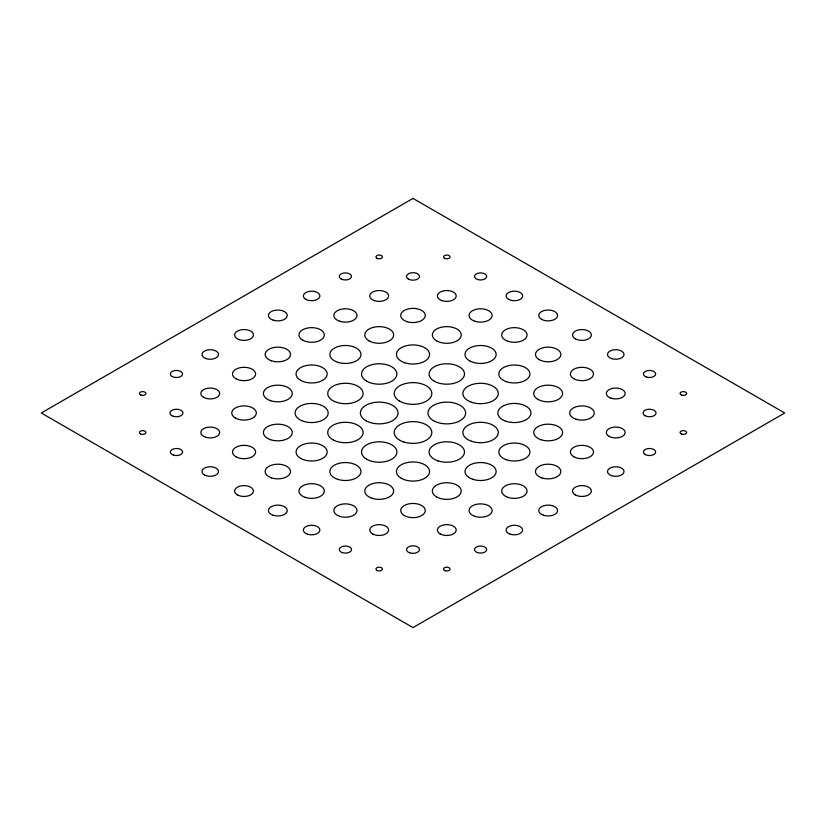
<?xml version="1.0" encoding="UTF-8"?>
<svg xmlns="http://www.w3.org/2000/svg" width="826" height="826" viewBox="0 0 826 826"><rect width="100%" height="100%" fill="white"/><g stroke="black" fill="none" stroke-linecap="round" stroke-linejoin="round"><path stroke-width="1.24" d="M413 198.405L41.3 413L413 627.595L784.7 413L413 198.405M141.04 395.127A3.273 1.889 0 0 0 145.944 393.496A3.273 1.889 0 0 0 141.04 391.854A3.273 1.889 0 0 0 141.04 395.127M172.118 376.491A6.143 3.552 0 0 0 182.401 374.901A6.143 3.552 0 0 0 174.875 370.554A6.143 3.552 0 0 0 172.118 376.491M206.118 358.608A8.281 4.78 0 0 0 218.529 354.478A8.281 4.78 0 0 0 206.118 350.338A8.281 4.78 0 0 0 206.118 358.608M239.344 339.672A9.416 5.431 0 0 0 253.458 334.964A9.416 5.431 0 0 0 239.344 330.255A9.416 5.431 0 0 0 239.344 339.672M273.127 320.158A9.416 5.431 0 0 0 287.252 315.46A9.416 5.431 0 0 0 273.127 310.752A9.416 5.431 0 0 0 273.127 320.158M305.775 299.322A8.281 4.78 0 0 0 319.621 297.184A8.281 4.78 0 0 0 309.482 291.33A8.281 4.78 0 0 0 305.775 299.322M341.076 278.94A6.143 3.552 0 0 0 351.349 277.35A6.143 3.552 0 0 0 343.833 273.014A6.143 3.552 0 0 0 341.076 278.94M376.893 258.259A3.273 1.889 0 0 0 382.366 257.413A3.273 1.889 0 0 0 378.36 255.11A3.273 1.889 0 0 0 376.893 258.259M140.358 433.846A3.273 1.889 0 0 0 145.83 433A3.273 1.889 0 0 0 141.824 430.687A3.273 1.889 0 0 0 140.358 433.846M173.192 416.273A6.536 3.779 0 0 0 183 413A6.536 3.779 0 0 0 173.192 409.727A6.536 3.779 0 0 0 173.192 416.273M203.599 397.337A9.416 5.431 0 0 0 219.344 394.9A9.416 5.431 0 0 0 207.822 388.241A9.416 5.431 0 0 0 203.599 397.337M235.885 378.7A11.543 6.67 0 0 0 255.203 375.706A11.543 6.67 0 0 0 241.058 367.539A11.543 6.67 0 0 0 235.885 378.7M271.496 360.817A12.679 7.32 0 0 0 290.515 354.478A12.679 7.32 0 0 0 271.496 348.128A12.679 7.32 0 0 0 271.496 360.817M302.657 340.136A12.679 7.32 0 0 0 323.875 336.863A12.679 7.32 0 0 0 308.346 327.891A12.679 7.32 0 0 0 302.657 340.136M339.641 321.231A11.543 6.67 0 0 0 356.966 315.46A11.543 6.67 0 0 0 339.641 309.678A11.543 6.67 0 0 0 339.641 321.231M374.498 300.654A9.416 5.431 0 0 0 388.623 295.945A9.416 5.431 0 0 0 374.498 291.237A9.416 5.431 0 0 0 374.498 300.654M408.374 279.105A6.536 3.779 0 0 0 419.319 277.412A6.536 3.779 0 0 0 411.307 272.786A6.536 3.779 0 0 0 408.374 279.105M444.481 258.259A3.273 1.889 0 0 0 449.953 257.413A3.273 1.889 0 0 0 445.947 255.11A3.273 1.889 0 0 0 444.481 258.259M173.388 455.085A6.143 3.552 0 0 0 182.608 452.018A6.143 3.552 0 0 0 173.388 448.941A6.143 3.552 0 0 0 173.388 455.085M205.55 437.212A9.416 5.431 0 0 0 219.664 432.504A9.416 5.431 0 0 0 205.55 427.806A9.416 5.431 0 0 0 205.55 437.212M235.358 418.018A12.287 7.093 0 0 0 255.915 414.838A12.287 7.093 0 0 0 240.862 406.144A12.287 7.093 0 0 0 235.358 418.018M270.629 400.703A14.424 8.322 0 0 0 292.259 393.496A14.424 8.322 0 0 0 270.629 386.279A14.424 8.322 0 0 0 270.629 400.703M300.623 380.332A15.56 8.983 0 0 0 326.652 376.305A15.56 8.983 0 0 0 307.602 365.309A15.56 8.983 0 0 0 300.623 380.332M337.638 362.253A15.56 8.983 0 0 0 360.972 354.478A15.56 8.983 0 0 0 337.638 346.693A15.56 8.983 0 0 0 337.638 362.253M369.015 340.849A14.424 8.322 0 0 0 393.135 337.122A14.424 8.322 0 0 0 375.479 326.92A14.424 8.322 0 0 0 369.015 340.849M406.857 321.603A12.287 7.093 0 0 0 425.287 315.46A12.287 7.093 0 0 0 406.857 309.316A12.287 7.093 0 0 0 406.857 321.603M442.086 300.654A9.416 5.431 0 0 0 456.2 295.945A9.416 5.431 0 0 0 442.086 291.237A9.416 5.431 0 0 0 442.086 300.654M477.511 279.508A6.143 3.552 0 0 0 486.72 276.442A6.143 3.552 0 0 0 477.511 273.365A6.143 3.552 0 0 0 477.511 279.508M204.404 474.909A8.281 4.78 0 0 0 218.25 472.761A8.281 4.78 0 0 0 208.111 466.907A8.281 4.78 0 0 0 204.404 474.909M235.885 456.737A11.543 6.67 0 0 0 255.203 453.742A11.543 6.67 0 0 0 241.058 445.575A11.543 6.67 0 0 0 235.885 456.737M270.629 439.721A14.424 8.322 0 0 0 292.259 432.504A14.424 8.322 0 0 0 270.629 425.297A14.424 8.322 0 0 0 270.629 439.721M303.349 421.281A16.551 9.561 0 0 0 328.18 413A16.551 9.561 0 0 0 303.349 404.719A16.551 9.561 0 0 0 303.349 421.281M336.574 402.334A17.687 10.211 0 0 0 363.11 393.496A17.687 10.211 0 0 0 336.574 384.648A17.687 10.211 0 0 0 336.574 402.334M366.703 381.199A17.687 10.211 0 0 0 396.294 376.625A17.687 10.211 0 0 0 374.632 364.121A17.687 10.211 0 0 0 366.703 381.199M404.719 362.748A16.551 9.561 0 0 0 429.551 354.478A16.551 9.561 0 0 0 404.719 346.197A16.551 9.561 0 0 0 404.719 362.748M436.593 340.849A14.424 8.322 0 0 0 460.722 337.122A14.424 8.322 0 0 0 443.056 326.92A14.424 8.322 0 0 0 436.593 340.849M474.805 321.231A11.543 6.67 0 0 0 492.131 315.46A11.543 6.67 0 0 0 474.805 309.678A11.543 6.67 0 0 0 474.805 321.231M508.517 299.322A8.281 4.78 0 0 0 522.373 297.184A8.281 4.78 0 0 0 512.234 291.33A8.281 4.78 0 0 0 508.517 299.322M237.392 494.877A9.416 5.431 0 0 0 253.138 492.441A9.416 5.431 0 0 0 241.605 485.791A9.416 5.431 0 0 0 237.392 494.877M271.496 477.872A12.679 7.32 0 0 0 290.515 471.522A12.679 7.32 0 0 0 271.496 465.183A12.679 7.32 0 0 0 271.496 477.872M300.623 458.368A15.56 8.983 0 0 0 326.652 454.341A15.56 8.983 0 0 0 307.602 443.345A15.56 8.983 0 0 0 300.623 458.368M332.909 439.731A17.687 10.211 0 0 0 362.5 435.147A17.687 10.211 0 0 0 340.839 422.644A17.687 10.211 0 0 0 332.909 439.731M365.897 420.682A18.822 10.872 0 0 0 397.389 415.808A18.822 10.872 0 0 0 374.333 402.499A18.822 10.872 0 0 0 365.897 420.682M399.691 401.178A18.822 10.872 0 0 0 431.182 396.304A18.822 10.872 0 0 0 408.127 382.996A18.822 10.872 0 0 0 399.691 401.178M434.28 381.199A17.687 10.211 0 0 0 463.882 376.625A17.687 10.211 0 0 0 442.209 364.121A17.687 10.211 0 0 0 434.28 381.199M469.581 360.828A15.56 8.983 0 0 0 495.61 356.801A15.56 8.983 0 0 0 476.561 345.795A15.56 8.983 0 0 0 469.581 360.828M508.031 341.303A12.679 7.32 0 0 0 527.05 334.964A12.679 7.32 0 0 0 508.031 328.624A12.679 7.32 0 0 0 508.031 341.303M541.505 319.301A9.416 5.431 0 0 0 557.251 316.864A9.416 5.431 0 0 0 545.728 310.204A9.416 5.431 0 0 0 541.505 319.301M273.127 515.248A9.416 5.431 0 0 0 287.252 510.54A9.416 5.431 0 0 0 273.127 505.842A9.416 5.431 0 0 0 273.127 515.248M305.29 497.376A12.679 7.32 0 0 0 324.308 491.036A12.679 7.32 0 0 0 305.29 484.697A12.679 7.32 0 0 0 305.29 497.376M337.638 479.307A15.56 8.983 0 0 0 360.972 471.522A15.56 8.983 0 0 0 337.638 463.747A15.56 8.983 0 0 0 337.638 479.307M366.703 459.235A17.687 10.211 0 0 0 396.294 454.661A17.687 10.211 0 0 0 374.632 442.158A17.687 10.211 0 0 0 366.703 459.235M403.584 441.92A18.822 10.872 0 0 0 431.822 432.504A18.822 10.872 0 0 0 403.584 423.098A18.822 10.872 0 0 0 403.584 441.92M433.485 420.682A18.822 10.872 0 0 0 464.976 415.808A18.822 10.872 0 0 0 441.92 402.499A18.822 10.872 0 0 0 433.485 420.682M471.739 402.334A17.687 10.211 0 0 0 498.274 393.496A17.687 10.211 0 0 0 471.739 384.648A17.687 10.211 0 0 0 471.739 402.334M506.596 381.757A15.56 8.983 0 0 0 529.931 373.982A15.56 8.983 0 0 0 506.596 366.207A15.56 8.983 0 0 0 506.596 381.757M539.192 359.651A12.679 7.32 0 0 0 560.41 356.367A12.679 7.32 0 0 0 544.881 347.405A12.679 7.32 0 0 0 539.192 359.651M575.299 338.805A9.416 5.431 0 0 0 591.044 336.368A9.416 5.431 0 0 0 579.522 329.719A9.416 5.431 0 0 0 575.299 338.805M307.489 534.195A8.281 4.78 0 0 0 319.899 530.055A8.281 4.78 0 0 0 307.489 525.914A8.281 4.78 0 0 0 307.489 534.195M339.641 516.322A11.543 6.67 0 0 0 356.966 510.54A11.543 6.67 0 0 0 339.641 504.769A11.543 6.67 0 0 0 339.641 516.322M371.999 498.243A14.424 8.322 0 0 0 393.63 491.036A14.424 8.322 0 0 0 371.999 483.829A14.424 8.322 0 0 0 371.999 498.243M401.291 478.285A16.551 9.561 0 0 0 428.993 474A16.551 9.561 0 0 0 408.715 462.292A16.551 9.561 0 0 0 401.291 478.285M437.945 460.867A17.687 10.211 0 0 0 464.48 452.018A17.687 10.211 0 0 0 437.945 443.17A17.687 10.211 0 0 0 437.945 460.867M471.739 441.352A17.687 10.211 0 0 0 498.274 432.504A17.687 10.211 0 0 0 471.739 423.666A17.687 10.211 0 0 0 471.739 441.352M506.101 421.281A16.551 9.561 0 0 0 530.922 413A16.551 9.561 0 0 0 506.101 404.719A16.551 9.561 0 0 0 506.101 421.281M537.963 399.381A14.424 8.322 0 0 0 562.093 395.644A14.424 8.322 0 0 0 544.427 385.453A14.424 8.322 0 0 0 537.963 399.381M573.791 378.7A11.543 6.67 0 0 0 593.109 375.706A11.543 6.67 0 0 0 578.964 367.539A11.543 6.67 0 0 0 573.791 378.7M611.612 358.608A8.281 4.78 0 0 0 624.022 354.478A8.281 4.78 0 0 0 611.612 350.338A8.281 4.78 0 0 0 611.612 358.608M342.346 552.635A6.143 3.552 0 0 0 351.566 549.558A6.143 3.552 0 0 0 342.346 546.492A6.143 3.552 0 0 0 342.346 552.635M372.557 533.895A9.416 5.431 0 0 0 388.303 531.459A9.416 5.431 0 0 0 376.77 524.809A9.416 5.431 0 0 0 372.557 533.895M404.317 515.558A12.287 7.093 0 0 0 424.863 512.378A12.287 7.093 0 0 0 409.82 503.695A12.287 7.093 0 0 0 404.317 515.558M436.593 496.922A14.424 8.322 0 0 0 460.722 493.194A14.424 8.322 0 0 0 443.056 482.993A14.424 8.322 0 0 0 436.593 496.922M472.802 479.307A15.56 8.983 0 0 0 496.137 471.522A15.56 8.983 0 0 0 472.802 463.747A15.56 8.983 0 0 0 472.802 479.307M506.596 459.793A15.56 8.983 0 0 0 529.931 452.018A15.56 8.983 0 0 0 506.596 444.243A15.56 8.983 0 0 0 506.596 459.793M540.958 439.721A14.424 8.322 0 0 0 562.589 432.504A14.424 8.322 0 0 0 540.958 425.297A14.424 8.322 0 0 0 540.958 439.721M575.815 419.143A12.287 7.093 0 0 0 594.245 413A12.287 7.093 0 0 0 575.815 406.857A12.287 7.093 0 0 0 575.815 419.143M611.044 398.194A9.416 5.431 0 0 0 625.158 393.496A9.416 5.431 0 0 0 611.044 388.788A9.416 5.431 0 0 0 611.044 398.194M646.469 377.059A6.143 3.552 0 0 0 655.679 373.982A6.143 3.552 0 0 0 646.469 370.915A6.143 3.552 0 0 0 646.469 377.059M376.893 570.405A3.273 1.889 0 0 0 382.366 569.558A3.273 1.889 0 0 0 378.36 567.245A3.273 1.889 0 0 0 376.893 570.405M409.727 552.831A6.536 3.779 0 0 0 419.536 549.558A6.536 3.779 0 0 0 409.727 546.296A6.536 3.779 0 0 0 409.727 552.831M440.134 533.895A9.416 5.431 0 0 0 455.88 531.459A9.416 5.431 0 0 0 444.357 524.809A9.416 5.431 0 0 0 440.134 533.895M474.805 516.322A11.543 6.67 0 0 0 492.131 510.54A11.543 6.67 0 0 0 474.805 504.769A11.543 6.67 0 0 0 474.805 516.322M508.031 497.376A12.679 7.32 0 0 0 527.05 491.036A12.679 7.32 0 0 0 508.031 484.697A12.679 7.32 0 0 0 508.031 497.376M541.825 477.872A12.679 7.32 0 0 0 560.844 471.522A12.679 7.32 0 0 0 541.825 465.183A12.679 7.32 0 0 0 541.825 477.872M573.791 456.737A11.543 6.67 0 0 0 593.109 453.742A11.543 6.67 0 0 0 578.964 445.575A11.543 6.67 0 0 0 573.791 456.737M609.092 436.355A9.416 5.431 0 0 0 624.838 433.918A9.416 5.431 0 0 0 613.305 427.259A9.416 5.431 0 0 0 609.092 436.355M644.91 415.664A6.536 3.779 0 0 0 655.854 413.981A6.536 3.779 0 0 0 647.842 409.355A6.536 3.779 0 0 0 644.91 415.664M681.698 395.127A3.273 1.889 0 0 0 686.592 393.496A3.273 1.889 0 0 0 681.698 391.854A3.273 1.889 0 0 0 681.698 395.127M445.152 570.704A3.273 1.889 0 0 0 450.056 569.073A3.273 1.889 0 0 0 445.152 567.441A3.273 1.889 0 0 0 445.152 570.704M477.511 552.635A6.143 3.552 0 0 0 486.72 549.558A6.143 3.552 0 0 0 477.511 546.492A6.143 3.552 0 0 0 477.511 552.635M510.231 534.195A8.281 4.78 0 0 0 522.651 530.055A8.281 4.78 0 0 0 510.231 525.914A8.281 4.78 0 0 0 510.231 534.195M543.456 515.248A9.416 5.431 0 0 0 557.581 510.54A9.416 5.431 0 0 0 543.456 505.842A9.416 5.431 0 0 0 543.456 515.248M575.299 494.877A9.416 5.431 0 0 0 591.044 492.441A9.416 5.431 0 0 0 579.522 485.791A9.416 5.431 0 0 0 575.299 494.877M611.612 475.662A8.281 4.78 0 0 0 624.022 471.522A8.281 4.78 0 0 0 611.612 467.392A8.281 4.78 0 0 0 611.612 475.662M645.189 454.527A6.143 3.552 0 0 0 655.472 452.937A6.143 3.552 0 0 0 647.945 448.59A6.143 3.552 0 0 0 645.189 454.527M681.698 434.146A3.273 1.889 0 0 0 686.592 432.504A3.273 1.889 0 0 0 681.698 430.873A3.273 1.889 0 0 0 681.698 434.146"/></g></svg>
